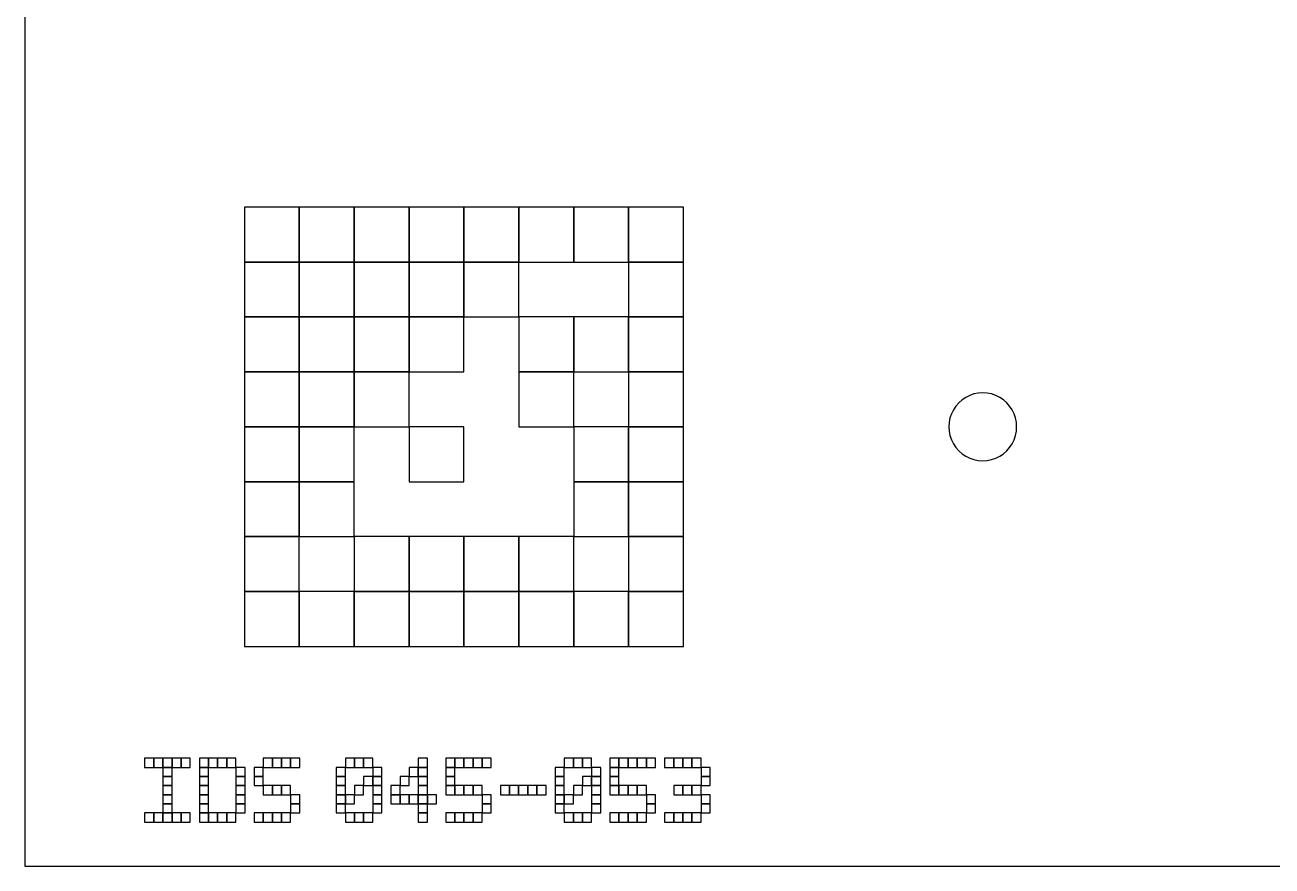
# Model space of a CAD drawing. Extents: x 0 to 490, y 0 to 320.
# Drawn here: x 340 to 402.5, y 0 to 42.1 of the extents above; entities that cross this region are included whole.
import ezdxf

# ---------------------------------------------------------------- set-up
doc = ezdxf.new("R2010")
doc.units = 0
for name, color, linetype in [('BLACK_POCKET', 7, 'CONTINUOUS'), ('BOARD_TEXT', 2, 'CONTINUOUS'), ('CUT', 1, 'CONTINUOUS'), ('MOUNT_HOLE', 5, 'CONTINUOUS')]:
    doc.layers.add(name, color=color, linetype=linetype)

msp = doc.modelspace()

# ---------------------------------------------------------------- linework, layer by layer
at = {"layer": 'BLACK_POCKET'}
for p, q in [((353.75, 33), (351, 33)), ((351, 33), (351, 30.25)), ((353.75, 30.25), (353.75, 33)), ((356.5, 33), (353.75, 33)), ((353.75, 33), (353.75, 30.25)), ((356.5, 30.25), (356.5, 33)), ((359.25, 33), (356.5, 33)), ((356.5, 33), (356.5, 30.25)), ((359.25, 30.25), (359.25, 33)), ((362, 33), (359.25, 33)), ((359.25, 33), (359.25, 30.25)), ((362, 30.25), (362, 33)), ((364.75, 33), (362, 33)), ((362, 33), (362, 30.25)), ((364.75, 30.25), (364.75, 33)), ((367.5, 33), (364.75, 33)), ((364.75, 33), (364.75, 30.25)), ((367.5, 30.25), (367.5, 33)), ((370.25, 33), (367.5, 33)), ((367.5, 33), (367.5, 30.25)), ((370.25, 30.25), (370.25, 33)), ((373, 33), (370.25, 33)), ((370.25, 33), (370.25, 30.25)), ((373, 30.25), (373, 33)), ((351, 30.25), (353.75, 30.25)), ((353.75, 30.25), (351, 30.25)), ((351, 30.25), (351, 27.5)), ((353.75, 30.25), (356.5, 30.25)), ((353.75, 27.5), (353.75, 30.25)), ((356.5, 30.25), (353.75, 30.25)), ((353.75, 30.25), (353.75, 27.5)), ((356.5, 30.25), (359.25, 30.25)), ((356.5, 27.5), (356.5, 30.25)), ((359.25, 30.25), (356.5, 30.25)), ((356.5, 30.25), (356.5, 27.5)), ((359.25, 30.25), (362, 30.25)), ((359.25, 27.5), (359.25, 30.25)), ((362, 30.25), (359.25, 30.25)), ((359.25, 30.25), (359.25, 27.5)), ((362, 30.25), (364.75, 30.25)), ((362, 27.5), (362, 30.25)), ((364.75, 30.25), (362, 30.25)), ((362, 30.25), (362, 27.5)), ((364.75, 30.25), (367.5, 30.25)), ((364.75, 27.5), (364.75, 30.25)), ((367.5, 30.25), (370.25, 30.25)), ((370.25, 30.25), (373, 30.25)), ((373, 30.25), (370.25, 30.25)), ((370.25, 30.25), (370.25, 27.5)), ((373, 27.5), (373, 30.25)), ((351, 27.5), (353.75, 27.5)), ((353.75, 27.5), (351, 27.5)), ((351, 27.5), (351, 24.75)), ((353.75, 27.5), (356.5, 27.5)), ((353.75, 24.75), (353.75, 27.5)), ((356.5, 27.5), (353.75, 27.5)), ((353.75, 27.5), (353.75, 24.75)), ((356.5, 27.5), (359.25, 27.5)), ((356.5, 24.75), (356.5, 27.5)), ((359.25, 27.5), (356.5, 27.5)), ((356.5, 27.5), (356.5, 24.75)), ((359.25, 27.5), (362, 27.5)), ((359.25, 24.75), (359.25, 27.5)), ((362, 27.5), (359.25, 27.5)), ((359.25, 27.5), (359.25, 24.75)), ((362, 27.5), (364.75, 27.5)), ((362, 24.75), (362, 27.5)), ((367.5, 27.5), (364.75, 27.5)), ((364.75, 27.5), (364.75, 24.75)), ((367.5, 24.75), (367.5, 27.5)), ((370.25, 27.5), (367.5, 27.5)), ((367.5, 27.5), (367.5, 24.75)), ((370.25, 27.5), (373, 27.5)), ((370.25, 24.75), (370.25, 27.5)), ((373, 27.5), (370.25, 27.5)), ((370.25, 27.5), (370.25, 24.75)), ((373, 24.75), (373, 27.5)), ((351, 24.75), (353.75, 24.75)), ((353.75, 24.75), (351, 24.75)), ((351, 24.75), (351, 22)), ((353.75, 24.75), (356.5, 24.75)), ((353.75, 22), (353.75, 24.75)), ((356.5, 24.75), (353.75, 24.75)), ((353.75, 24.75), (353.75, 22)), ((356.5, 24.75), (359.25, 24.75)), ((356.5, 22), (356.5, 24.75)), ((359.25, 24.75), (356.5, 24.75)), ((356.5, 24.75), (356.5, 22)), ((359.25, 24.75), (362, 24.75)), ((359.25, 22), (359.25, 24.75)), ((364.75, 24.75), (367.5, 24.75)), ((367.5, 24.75), (364.75, 24.75)), ((364.75, 24.75), (364.75, 22)), ((367.5, 24.75), (370.25, 24.75)), ((367.5, 22), (367.5, 24.75)), ((370.25, 24.75), (373, 24.75)), ((373, 24.75), (370.25, 24.75)), ((370.25, 24.75), (370.25, 22)), ((373, 22), (373, 24.75)), ((351, 22), (353.75, 22)), ((353.75, 22), (351, 22)), ((351, 22), (351, 19.25)), ((353.75, 22), (356.5, 22)), ((353.75, 19.25), (353.75, 22)), ((356.5, 22), (353.75, 22)), ((353.75, 22), (353.75, 19.25)), ((356.5, 22), (359.25, 22)), ((356.5, 19.25), (356.5, 22)), ((362, 22), (359.25, 22)), ((359.25, 22), (359.25, 19.25)), ((362, 19.25), (362, 22)), ((364.75, 22), (367.5, 22)), ((370.25, 22), (367.5, 22)), ((367.5, 22), (367.5, 19.25)), ((370.25, 22), (373, 22)), ((370.25, 19.25), (370.25, 22)), ((373, 22), (370.25, 22)), ((370.25, 22), (370.25, 19.25)), ((373, 19.25), (373, 22)), ((351, 19.25), (353.75, 19.25)), ((353.75, 19.25), (351, 19.25)), ((351, 19.25), (351, 16.5)), ((353.75, 19.25), (356.5, 19.25)), ((353.75, 16.5), (353.75, 19.25)), ((356.5, 19.25), (353.75, 19.25)), ((353.75, 19.25), (353.75, 16.5)), ((356.5, 16.5), (356.5, 19.25)), ((359.25, 19.25), (362, 19.25)), ((367.5, 19.25), (370.25, 19.25)), ((370.25, 19.25), (367.5, 19.25)), ((367.5, 19.25), (367.5, 16.5)), ((370.25, 19.25), (373, 19.25)), ((370.25, 16.5), (370.25, 19.25)), ((373, 19.25), (370.25, 19.25)), ((370.25, 19.25), (370.25, 16.5)), ((373, 16.5), (373, 19.25)), ((351, 16.5), (353.75, 16.5)), ((353.75, 16.5), (351, 16.5)), ((351, 16.5), (351, 13.75)), ((353.75, 16.5), (356.5, 16.5)), ((353.75, 13.75), (353.75, 16.5)), ((359.25, 16.5), (356.5, 16.5)), ((356.5, 16.5), (356.5, 13.75)), ((359.25, 13.75), (359.25, 16.5)), ((362, 16.5), (359.25, 16.5)), ((359.25, 16.5), (359.25, 13.75)), ((362, 13.75), (362, 16.5)), ((364.75, 16.5), (362, 16.5)), ((362, 16.5), (362, 13.75)), ((364.75, 13.75), (364.75, 16.5)), ((367.5, 16.5), (364.75, 16.5)), ((364.75, 16.5), (364.75, 13.75)), ((367.5, 16.5), (370.25, 16.5)), ((367.5, 13.75), (367.5, 16.5)), ((370.25, 16.5), (373, 16.5)), ((373, 16.5), (370.25, 16.5)), ((370.25, 16.5), (370.25, 13.75)), ((373, 13.75), (373, 16.5)), ((351, 13.75), (353.75, 13.75)), ((353.75, 13.75), (351, 13.75)), ((351, 13.75), (351, 11)), ((353.75, 11), (353.75, 13.75)), ((356.5, 13.75), (353.75, 13.75)), ((353.75, 13.75), (353.75, 11)), ((356.5, 13.75), (359.25, 13.75)), ((356.5, 11), (356.5, 13.75)), ((359.25, 13.75), (356.5, 13.75)), ((356.5, 13.75), (356.5, 11)), ((359.25, 13.75), (362, 13.75)), ((359.25, 11), (359.25, 13.75)), ((362, 13.75), (359.25, 13.75)), ((359.25, 13.75), (359.25, 11)), ((362, 13.75), (364.75, 13.75)), ((362, 11), (362, 13.75)), ((364.75, 13.75), (362, 13.75)), ((362, 13.75), (362, 11)), ((364.75, 13.75), (367.5, 13.75)), ((364.75, 11), (364.75, 13.75)), ((367.5, 13.75), (364.75, 13.75)), ((364.75, 13.75), (364.75, 11)), ((367.5, 11), (367.5, 13.75)), ((370.25, 13.75), (367.5, 13.75)), ((367.5, 13.75), (367.5, 11)), ((370.25, 13.75), (373, 13.75)), ((370.25, 11), (370.25, 13.75)), ((373, 13.75), (370.25, 13.75)), ((370.25, 13.75), (370.25, 11)), ((373, 11), (373, 13.75)), ((351, 11), (353.75, 11)), ((353.75, 11), (356.5, 11)), ((356.5, 11), (359.25, 11)), ((359.25, 11), (362, 11)), ((362, 11), (364.75, 11)), ((364.75, 11), (367.5, 11)), ((367.5, 11), (370.25, 11)), ((370.25, 11), (373, 11))]:
    msp.add_line(p, q, dxfattribs=at)
at = {"layer": 'BOARD_TEXT'}
for p, q in [((346.457143, 5.4), (346, 5.4)), ((346, 5.4), (346, 4.942857)), ((346.457143, 4.942857), (346.457143, 5.4)), ((346.914286, 5.4), (346.457143, 5.4)), ((346.457143, 5.4), (346.457143, 4.942857)), ((346.914286, 4.942857), (346.914286, 5.4)), ((347.371429, 5.4), (346.914286, 5.4)), ((346.914286, 5.4), (346.914286, 4.942857)), ((347.371429, 4.942857), (347.371429, 5.4)), ((347.828571, 5.4), (347.371429, 5.4)), ((347.371429, 5.4), (347.371429, 4.942857)), ((347.828571, 4.942857), (347.828571, 5.4)), ((348.285714, 5.4), (347.828571, 5.4)), ((347.828571, 5.4), (347.828571, 4.942857)), ((348.285714, 4.942857), (348.285714, 5.4)), ((349.2, 5.4), (348.742857, 5.4)), ((348.742857, 5.4), (348.742857, 4.942857)), ((349.2, 4.942857), (349.2, 5.4)), ((349.657143, 5.4), (349.2, 5.4)), ((349.2, 5.4), (349.2, 4.942857)), ((349.657143, 4.942857), (349.657143, 5.4)), ((350.114286, 5.4), (349.657143, 5.4)), ((349.657143, 5.4), (349.657143, 4.942857)), ((350.114286, 4.942857), (350.114286, 5.4)), ((350.571429, 5.4), (350.114286, 5.4)), ((350.114286, 5.4), (350.114286, 4.942857)), ((350.571429, 4.942857), (350.571429, 5.4)), ((352.4, 5.4), (351.942857, 5.4)), ((351.942857, 5.4), (351.942857, 4.942857)), ((352.4, 4.942857), (352.4, 5.4)), ((352.857143, 5.4), (352.4, 5.4)), ((352.4, 5.4), (352.4, 4.942857)), ((352.857143, 4.942857), (352.857143, 5.4)), ((353.314286, 5.4), (352.857143, 5.4)), ((352.857143, 5.4), (352.857143, 4.942857)), ((353.314286, 4.942857), (353.314286, 5.4)), ((353.771429, 5.4), (353.314286, 5.4)), ((353.314286, 5.4), (353.314286, 4.942857)), ((353.771429, 4.942857), (353.771429, 5.4)), ((356.514286, 5.4), (356.057143, 5.4)), ((356.057143, 5.4), (356.057143, 4.942857)), ((356.514286, 4.942857), (356.514286, 5.4)), ((356.971429, 5.4), (356.514286, 5.4)), ((356.514286, 5.4), (356.514286, 4.942857)), ((356.971429, 4.942857), (356.971429, 5.4)), ((357.428571, 5.4), (356.971429, 5.4)), ((356.971429, 5.4), (356.971429, 4.942857)), ((357.428571, 4.942857), (357.428571, 5.4)), ((360.171429, 5.4), (359.714286, 5.4)), ((359.714286, 5.4), (359.714286, 4.942857)), ((360.171429, 4.942857), (360.171429, 5.4)), ((361.542857, 5.4), (361.085714, 5.4)), ((361.085714, 5.4), (361.085714, 4.942857)), ((361.542857, 4.942857), (361.542857, 5.4)), ((362, 5.4), (361.542857, 5.4)), ((361.542857, 5.4), (361.542857, 4.942857)), ((362, 4.942857), (362, 5.4)), ((362.457143, 5.4), (362, 5.4)), ((362, 5.4), (362, 4.942857)), ((362.457143, 4.942857), (362.457143, 5.4)), ((362.914286, 5.4), (362.457143, 5.4)), ((362.457143, 5.4), (362.457143, 4.942857)), ((362.914286, 4.942857), (362.914286, 5.4)), ((363.371429, 5.4), (362.914286, 5.4)), ((362.914286, 5.4), (362.914286, 4.942857)), ((363.371429, 4.942857), (363.371429, 5.4)), ((367.485714, 5.4), (367.028571, 5.4)), ((367.028571, 5.4), (367.028571, 4.942857)), ((367.485714, 4.942857), (367.485714, 5.4)), ((367.942857, 5.4), (367.485714, 5.4)), ((367.485714, 5.4), (367.485714, 4.942857)), ((367.942857, 4.942857), (367.942857, 5.4)), ((368.4, 5.4), (367.942857, 5.4)), ((367.942857, 5.4), (367.942857, 4.942857)), ((368.4, 4.942857), (368.4, 5.4)), ((369.771429, 5.4), (369.314286, 5.4)), ((369.314286, 5.4), (369.314286, 4.942857)), ((369.771429, 4.942857), (369.771429, 5.4)), ((370.228571, 5.4), (369.771429, 5.4)), ((369.771429, 5.4), (369.771429, 4.942857)), ((370.228571, 4.942857), (370.228571, 5.4)), ((370.685714, 5.4), (370.228571, 5.4)), ((370.228571, 5.4), (370.228571, 4.942857)), ((370.685714, 4.942857), (370.685714, 5.4)), ((371.142857, 5.4), (370.685714, 5.4)), ((370.685714, 5.4), (370.685714, 4.942857)), ((371.142857, 4.942857), (371.142857, 5.4)), ((371.6, 5.4), (371.142857, 5.4)), ((371.142857, 5.4), (371.142857, 4.942857)), ((371.6, 4.942857), (371.6, 5.4)), ((372.514286, 5.4), (372.057143, 5.4)), ((372.057143, 5.4), (372.057143, 4.942857)), ((372.514286, 4.942857), (372.514286, 5.4)), ((372.971429, 5.4), (372.514286, 5.4)), ((372.514286, 5.4), (372.514286, 4.942857)), ((372.971429, 4.942857), (372.971429, 5.4)), ((373.428571, 5.4), (372.971429, 5.4)), ((372.971429, 5.4), (372.971429, 4.942857)), ((373.428571, 4.942857), (373.428571, 5.4)), ((373.885714, 5.4), (373.428571, 5.4)), ((373.428571, 5.4), (373.428571, 4.942857)), ((373.885714, 4.942857), (373.885714, 5.4)), ((346, 4.942857), (346.457143, 4.942857)), ((346.457143, 4.942857), (346.914286, 4.942857)), ((346.914286, 4.942857), (347.371429, 4.942857)), ((347.371429, 4.942857), (346.914286, 4.942857)), ((346.914286, 4.942857), (346.914286, 4.485714)), ((346.914286, 4.485714), (347.371429, 4.485714)), ((347.371429, 4.485714), (346.914286, 4.485714)), ((346.914286, 4.485714), (346.914286, 4.028571)), ((347.371429, 4.942857), (347.828571, 4.942857)), ((347.371429, 4.485714), (347.371429, 4.942857)), ((347.371429, 4.028571), (347.371429, 4.485714)), ((347.828571, 4.942857), (348.285714, 4.942857)), ((348.742857, 4.942857), (349.2, 4.942857)), ((349.2, 4.942857), (348.742857, 4.942857)), ((348.742857, 4.942857), (348.742857, 4.485714)), ((348.742857, 4.485714), (349.2, 4.485714)), ((349.2, 4.485714), (348.742857, 4.485714)), ((348.742857, 4.485714), (348.742857, 4.028571)), ((349.2, 4.942857), (349.657143, 4.942857)), ((349.2, 4.485714), (349.2, 4.942857)), ((349.2, 4.028571), (349.2, 4.485714)), ((349.657143, 4.942857), (350.114286, 4.942857)), ((350.114286, 4.942857), (350.571429, 4.942857)), ((351.028571, 4.942857), (350.571429, 4.942857)), ((350.571429, 4.942857), (350.571429, 4.485714)), ((350.571429, 4.485714), (351.028571, 4.485714)), ((351.028571, 4.485714), (350.571429, 4.485714)), ((350.571429, 4.485714), (350.571429, 4.028571)), ((351.028571, 4.485714), (351.028571, 4.942857)), ((351.028571, 4.028571), (351.028571, 4.485714)), ((351.942857, 4.942857), (351.485714, 4.942857)), ((351.485714, 4.942857), (351.485714, 4.485714)), ((351.485714, 4.485714), (351.942857, 4.485714)), ((351.942857, 4.485714), (351.485714, 4.485714)), ((351.485714, 4.485714), (351.485714, 4.028571)), ((351.942857, 4.942857), (352.4, 4.942857)), ((351.942857, 4.485714), (351.942857, 4.942857)), ((351.942857, 4.028571), (351.942857, 4.485714)), ((352.4, 4.942857), (352.857143, 4.942857)), ((352.857143, 4.942857), (353.314286, 4.942857)), ((353.314286, 4.942857), (353.771429, 4.942857)), ((356.057143, 4.942857), (355.6, 4.942857)), ((355.6, 4.942857), (355.6, 4.485714)), ((355.6, 4.485714), (356.057143, 4.485714)), ((356.057143, 4.485714), (355.6, 4.485714)), ((355.6, 4.485714), (355.6, 4.028571)), ((356.057143, 4.942857), (356.514286, 4.942857)), ((356.057143, 4.485714), (356.057143, 4.942857)), ((356.057143, 4.028571), (356.057143, 4.485714)), ((356.514286, 4.942857), (356.971429, 4.942857)), ((356.971429, 4.942857), (357.428571, 4.942857)), ((357.428571, 4.485714), (356.971429, 4.485714)), ((356.971429, 4.485714), (356.971429, 4.028571)), ((357.885714, 4.942857), (357.428571, 4.942857)), ((357.428571, 4.942857), (357.428571, 4.485714)), ((357.428571, 4.485714), (357.885714, 4.485714)), ((357.428571, 4.028571), (357.428571, 4.485714)), ((357.885714, 4.485714), (357.428571, 4.485714)), ((357.428571, 4.485714), (357.428571, 4.028571)), ((357.885714, 4.485714), (357.885714, 4.942857)), ((357.885714, 4.028571), (357.885714, 4.485714)), ((359.257143, 4.485714), (358.8, 4.485714)), ((358.8, 4.485714), (358.8, 4.028571)), ((359.714286, 4.942857), (359.257143, 4.942857)), ((359.257143, 4.942857), (359.257143, 4.485714)), ((359.257143, 4.485714), (359.714286, 4.485714)), ((359.257143, 4.028571), (359.257143, 4.485714)), ((359.714286, 4.942857), (360.171429, 4.942857)), ((359.714286, 4.485714), (359.714286, 4.942857)), ((360.171429, 4.942857), (359.714286, 4.942857)), ((359.714286, 4.942857), (359.714286, 4.485714)), ((359.714286, 4.485714), (360.171429, 4.485714)), ((360.171429, 4.485714), (359.714286, 4.485714)), ((359.714286, 4.485714), (359.714286, 4.028571)), ((360.171429, 4.485714), (360.171429, 4.942857)), ((360.171429, 4.028571), (360.171429, 4.485714)), ((361.085714, 4.942857), (361.542857, 4.942857)), ((361.542857, 4.942857), (361.085714, 4.942857)), ((361.085714, 4.942857), (361.085714, 4.485714)), ((361.085714, 4.485714), (361.542857, 4.485714)), ((361.542857, 4.485714), (361.085714, 4.485714)), ((361.085714, 4.485714), (361.085714, 4.028571)), ((361.542857, 4.942857), (362, 4.942857)), ((361.542857, 4.485714), (361.542857, 4.942857)), ((361.542857, 4.028571), (361.542857, 4.485714)), ((362, 4.942857), (362.457143, 4.942857)), ((362.457143, 4.942857), (362.914286, 4.942857)), ((362.914286, 4.942857), (363.371429, 4.942857)), ((367.028571, 4.942857), (366.571429, 4.942857)), ((366.571429, 4.942857), (366.571429, 4.485714)), ((366.571429, 4.485714), (367.028571, 4.485714)), ((367.028571, 4.485714), (366.571429, 4.485714)), ((366.571429, 4.485714), (366.571429, 4.028571)), ((367.028571, 4.942857), (367.485714, 4.942857)), ((367.028571, 4.485714), (367.028571, 4.942857)), ((367.028571, 4.028571), (367.028571, 4.485714)), ((367.485714, 4.942857), (367.942857, 4.942857)), ((367.942857, 4.942857), (368.4, 4.942857)), ((368.4, 4.485714), (367.942857, 4.485714)), ((367.942857, 4.485714), (367.942857, 4.028571)), ((368.857143, 4.942857), (368.4, 4.942857)), ((368.4, 4.942857), (368.4, 4.485714)), ((368.4, 4.485714), (368.857143, 4.485714)), ((368.4, 4.028571), (368.4, 4.485714)), ((368.857143, 4.485714), (368.4, 4.485714)), ((368.4, 4.485714), (368.4, 4.028571)), ((368.857143, 4.485714), (368.857143, 4.942857)), ((368.857143, 4.028571), (368.857143, 4.485714)), ((369.314286, 4.942857), (369.771429, 4.942857)), ((369.771429, 4.942857), (369.314286, 4.942857)), ((369.314286, 4.942857), (369.314286, 4.485714)), ((369.314286, 4.485714), (369.771429, 4.485714)), ((369.771429, 4.485714), (369.314286, 4.485714)), ((369.314286, 4.485714), (369.314286, 4.028571)), ((369.771429, 4.942857), (370.228571, 4.942857)), ((369.771429, 4.485714), (369.771429, 4.942857)), ((369.771429, 4.028571), (369.771429, 4.485714)), ((370.228571, 4.942857), (370.685714, 4.942857)), ((370.685714, 4.942857), (371.142857, 4.942857)), ((371.142857, 4.942857), (371.6, 4.942857)), ((372.057143, 4.942857), (372.514286, 4.942857)), ((372.514286, 4.942857), (372.971429, 4.942857)), ((372.971429, 4.942857), (373.428571, 4.942857)), ((373.428571, 4.942857), (373.885714, 4.942857)), ((374.342857, 4.942857), (373.885714, 4.942857)), ((373.885714, 4.942857), (373.885714, 4.485714)), ((373.885714, 4.485714), (374.342857, 4.485714)), ((374.342857, 4.485714), (373.885714, 4.485714)), ((373.885714, 4.485714), (373.885714, 4.028571)), ((374.342857, 4.485714), (374.342857, 4.942857)), ((374.342857, 4.028571), (374.342857, 4.485714)), ((346.914286, 4.028571), (347.371429, 4.028571)), ((347.371429, 4.028571), (346.914286, 4.028571)), ((346.914286, 4.028571), (346.914286, 3.571429)), ((347.371429, 3.571429), (347.371429, 4.028571)), ((348.742857, 4.028571), (349.2, 4.028571)), ((349.2, 4.028571), (348.742857, 4.028571)), ((348.742857, 4.028571), (348.742857, 3.571429)), ((349.2, 3.571429), (349.2, 4.028571)), ((350.571429, 4.028571), (351.028571, 4.028571)), ((351.028571, 4.028571), (350.571429, 4.028571)), ((350.571429, 4.028571), (350.571429, 3.571429)), ((351.028571, 3.571429), (351.028571, 4.028571)), ((351.485714, 4.028571), (351.942857, 4.028571)), ((352.4, 4.028571), (351.942857, 4.028571)), ((351.942857, 4.028571), (351.942857, 3.571429)), ((352.4, 3.571429), (352.4, 4.028571)), ((352.857143, 4.028571), (352.4, 4.028571)), ((352.4, 4.028571), (352.4, 3.571429)), ((352.857143, 3.571429), (352.857143, 4.028571)), ((353.314286, 4.028571), (352.857143, 4.028571)), ((352.857143, 4.028571), (352.857143, 3.571429)), ((353.314286, 3.571429), (353.314286, 4.028571)), ((355.6, 4.028571), (356.057143, 4.028571)), ((356.057143, 4.028571), (355.6, 4.028571)), ((355.6, 4.028571), (355.6, 3.571429)), ((356.057143, 3.571429), (356.057143, 4.028571)), ((356.971429, 4.028571), (356.514286, 4.028571)), ((356.514286, 4.028571), (356.514286, 3.571429)), ((356.971429, 4.028571), (357.428571, 4.028571)), ((356.971429, 3.571429), (356.971429, 4.028571)), ((357.428571, 4.028571), (357.885714, 4.028571)), ((357.885714, 4.028571), (357.428571, 4.028571)), ((357.428571, 4.028571), (357.428571, 3.571429)), ((357.885714, 3.571429), (357.885714, 4.028571)), ((358.8, 4.028571), (358.342857, 4.028571)), ((358.342857, 4.028571), (358.342857, 3.571429)), ((358.8, 4.028571), (359.257143, 4.028571)), ((358.8, 3.571429), (358.8, 4.028571)), ((359.714286, 4.028571), (360.171429, 4.028571)), ((360.171429, 4.028571), (359.714286, 4.028571)), ((359.714286, 4.028571), (359.714286, 3.571429)), ((360.171429, 3.571429), (360.171429, 4.028571)), ((361.085714, 4.028571), (361.542857, 4.028571)), ((361.542857, 4.028571), (361.085714, 4.028571)), ((361.085714, 4.028571), (361.085714, 3.571429)), ((361.542857, 3.571429), (361.542857, 4.028571)), ((362, 4.028571), (361.542857, 4.028571)), ((361.542857, 4.028571), (361.542857, 3.571429)), ((362, 3.571429), (362, 4.028571)), ((362.457143, 4.028571), (362, 4.028571)), ((362, 4.028571), (362, 3.571429)), ((362.457143, 3.571429), (362.457143, 4.028571)), ((362.914286, 4.028571), (362.457143, 4.028571)), ((362.457143, 4.028571), (362.457143, 3.571429)), ((362.914286, 3.571429), (362.914286, 4.028571)), ((364.285714, 4.028571), (363.828571, 4.028571)), ((363.828571, 4.028571), (363.828571, 3.571429)), ((364.285714, 3.571429), (364.285714, 4.028571)), ((364.742857, 4.028571), (364.285714, 4.028571)), ((364.285714, 4.028571), (364.285714, 3.571429)), ((364.742857, 3.571429), (364.742857, 4.028571)), ((365.2, 4.028571), (364.742857, 4.028571)), ((364.742857, 4.028571), (364.742857, 3.571429)), ((365.2, 3.571429), (365.2, 4.028571)), ((365.657143, 4.028571), (365.2, 4.028571)), ((365.2, 4.028571), (365.2, 3.571429)), ((365.657143, 3.571429), (365.657143, 4.028571)), ((366.114286, 4.028571), (365.657143, 4.028571)), ((365.657143, 4.028571), (365.657143, 3.571429)), ((366.114286, 3.571429), (366.114286, 4.028571)), ((366.571429, 4.028571), (367.028571, 4.028571)), ((367.028571, 4.028571), (366.571429, 4.028571)), ((366.571429, 4.028571), (366.571429, 3.571429)), ((367.028571, 3.571429), (367.028571, 4.028571)), ((367.942857, 4.028571), (367.485714, 4.028571)), ((367.485714, 4.028571), (367.485714, 3.571429)), ((367.942857, 4.028571), (368.4, 4.028571)), ((367.942857, 3.571429), (367.942857, 4.028571)), ((368.4, 4.028571), (368.857143, 4.028571)), ((368.857143, 4.028571), (368.4, 4.028571)), ((368.4, 4.028571), (368.4, 3.571429)), ((368.857143, 3.571429), (368.857143, 4.028571)), ((369.314286, 4.028571), (369.771429, 4.028571)), ((369.771429, 4.028571), (369.314286, 4.028571)), ((369.314286, 4.028571), (369.314286, 3.571429)), ((369.771429, 3.571429), (369.771429, 4.028571)), ((370.228571, 4.028571), (369.771429, 4.028571)), ((369.771429, 4.028571), (369.771429, 3.571429)), ((370.228571, 3.571429), (370.228571, 4.028571)), ((370.685714, 4.028571), (370.228571, 4.028571)), ((370.228571, 4.028571), (370.228571, 3.571429)), ((370.685714, 3.571429), (370.685714, 4.028571)), ((371.142857, 4.028571), (370.685714, 4.028571)), ((370.685714, 4.028571), (370.685714, 3.571429)), ((371.142857, 3.571429), (371.142857, 4.028571)), ((372.971429, 4.028571), (372.514286, 4.028571)), ((372.514286, 4.028571), (372.514286, 3.571429)), ((372.971429, 3.571429), (372.971429, 4.028571)), ((373.428571, 4.028571), (372.971429, 4.028571)), ((372.971429, 4.028571), (372.971429, 3.571429)), ((373.428571, 3.571429), (373.428571, 4.028571)), ((373.885714, 4.028571), (373.428571, 4.028571)), ((373.428571, 4.028571), (373.428571, 3.571429)), ((373.885714, 4.028571), (374.342857, 4.028571)), ((373.885714, 3.571429), (373.885714, 4.028571)), ((346.914286, 3.571429), (347.371429, 3.571429)), ((347.371429, 3.571429), (346.914286, 3.571429)), ((346.914286, 3.571429), (346.914286, 3.114286)), ((347.371429, 3.114286), (347.371429, 3.571429)), ((348.742857, 3.571429), (349.2, 3.571429)), ((349.2, 3.571429), (348.742857, 3.571429)), ((348.742857, 3.571429), (348.742857, 3.114286)), ((349.2, 3.114286), (349.2, 3.571429)), ((350.571429, 3.571429), (351.028571, 3.571429)), ((351.028571, 3.571429), (350.571429, 3.571429)), ((350.571429, 3.571429), (350.571429, 3.114286)), ((351.028571, 3.114286), (351.028571, 3.571429)), ((351.942857, 3.571429), (352.4, 3.571429)), ((352.4, 3.571429), (352.857143, 3.571429)), ((352.857143, 3.571429), (353.314286, 3.571429)), ((353.771429, 3.571429), (353.314286, 3.571429)), ((353.314286, 3.571429), (353.314286, 3.114286)), ((353.771429, 3.114286), (353.771429, 3.571429)), ((355.6, 3.571429), (356.057143, 3.571429)), ((356.057143, 3.571429), (355.6, 3.571429)), ((355.6, 3.571429), (355.6, 3.114286)), ((356.057143, 3.114286), (356.057143, 3.571429)), ((356.514286, 3.571429), (356.057143, 3.571429)), ((356.057143, 3.571429), (356.057143, 3.114286)), ((356.514286, 3.571429), (356.971429, 3.571429)), ((356.514286, 3.114286), (356.514286, 3.571429)), ((357.428571, 3.571429), (357.885714, 3.571429)), ((357.885714, 3.571429), (357.428571, 3.571429)), ((357.428571, 3.571429), (357.428571, 3.114286)), ((357.885714, 3.114286), (357.885714, 3.571429)), ((358.342857, 3.571429), (358.8, 3.571429)), ((358.8, 3.571429), (358.342857, 3.571429)), ((358.342857, 3.571429), (358.342857, 3.114286)), ((358.8, 3.114286), (358.8, 3.571429)), ((359.257143, 3.571429), (358.8, 3.571429)), ((358.8, 3.571429), (358.8, 3.114286)), ((359.257143, 3.114286), (359.257143, 3.571429)), ((359.714286, 3.571429), (359.257143, 3.571429)), ((359.257143, 3.571429), (359.257143, 3.114286)), ((359.714286, 3.571429), (360.171429, 3.571429)), ((359.714286, 3.114286), (359.714286, 3.571429)), ((360.171429, 3.571429), (359.714286, 3.571429)), ((359.714286, 3.571429), (359.714286, 3.114286)), ((360.171429, 3.114286), (360.171429, 3.571429)), ((360.628571, 3.571429), (360.171429, 3.571429)), ((360.171429, 3.571429), (360.171429, 3.114286)), ((360.628571, 3.114286), (360.628571, 3.571429)), ((361.085714, 3.571429), (361.542857, 3.571429)), ((361.542857, 3.571429), (362, 3.571429)), ((362, 3.571429), (362.457143, 3.571429)), ((362.457143, 3.571429), (362.914286, 3.571429)), ((363.371429, 3.571429), (362.914286, 3.571429)), ((362.914286, 3.571429), (362.914286, 3.114286)), ((363.371429, 3.114286), (363.371429, 3.571429)), ((363.828571, 3.571429), (364.285714, 3.571429)), ((364.285714, 3.571429), (364.742857, 3.571429)), ((364.742857, 3.571429), (365.2, 3.571429)), ((365.2, 3.571429), (365.657143, 3.571429)), ((365.657143, 3.571429), (366.114286, 3.571429)), ((366.571429, 3.571429), (367.028571, 3.571429)), ((367.028571, 3.571429), (366.571429, 3.571429)), ((366.571429, 3.571429), (366.571429, 3.114286)), ((367.028571, 3.114286), (367.028571, 3.571429)), ((367.485714, 3.571429), (367.028571, 3.571429)), ((367.028571, 3.571429), (367.028571, 3.114286)), ((367.485714, 3.571429), (367.942857, 3.571429)), ((367.485714, 3.114286), (367.485714, 3.571429)), ((368.4, 3.571429), (368.857143, 3.571429)), ((368.857143, 3.571429), (368.4, 3.571429)), ((368.4, 3.571429), (368.4, 3.114286)), ((368.857143, 3.114286), (368.857143, 3.571429)), ((369.314286, 3.571429), (369.771429, 3.571429)), ((369.771429, 3.571429), (370.228571, 3.571429)), ((370.228571, 3.571429), (370.685714, 3.571429)), ((370.685714, 3.571429), (371.142857, 3.571429)), ((371.6, 3.571429), (371.142857, 3.571429)), ((371.142857, 3.571429), (371.142857, 3.114286)), ((371.6, 3.114286), (371.6, 3.571429)), ((372.514286, 3.571429), (372.971429, 3.571429)), ((372.971429, 3.571429), (373.428571, 3.571429)), ((373.428571, 3.571429), (373.885714, 3.571429)), ((374.342857, 3.571429), (373.885714, 3.571429)), ((373.885714, 3.571429), (373.885714, 3.114286)), ((374.342857, 3.114286), (374.342857, 3.571429)), ((346.457143, 2.657143), (346, 2.657143)), ((346, 2.657143), (346, 2.2)), ((346.457143, 2.2), (346.457143, 2.657143)), ((346.914286, 2.657143), (346.457143, 2.657143)), ((346.457143, 2.657143), (346.457143, 2.2)), ((346.914286, 3.114286), (347.371429, 3.114286)), ((347.371429, 3.114286), (346.914286, 3.114286)), ((346.914286, 3.114286), (346.914286, 2.657143)), ((346.914286, 2.657143), (347.371429, 2.657143)), ((346.914286, 2.2), (346.914286, 2.657143)), ((347.371429, 2.657143), (346.914286, 2.657143)), ((346.914286, 2.657143), (346.914286, 2.2)), ((347.371429, 2.657143), (347.371429, 3.114286)), ((347.371429, 2.2), (347.371429, 2.657143)), ((347.828571, 2.657143), (347.371429, 2.657143)), ((347.371429, 2.657143), (347.371429, 2.2)), ((347.828571, 2.2), (347.828571, 2.657143)), ((348.285714, 2.657143), (347.828571, 2.657143)), ((347.828571, 2.657143), (347.828571, 2.2)), ((348.285714, 2.2), (348.285714, 2.657143)), ((348.742857, 3.114286), (349.2, 3.114286)), ((349.2, 3.114286), (348.742857, 3.114286)), ((348.742857, 3.114286), (348.742857, 2.657143)), ((348.742857, 2.657143), (349.2, 2.657143)), ((349.2, 2.657143), (348.742857, 2.657143)), ((348.742857, 2.657143), (348.742857, 2.2)), ((349.2, 2.657143), (349.2, 3.114286)), ((349.2, 2.2), (349.2, 2.657143)), ((349.657143, 2.657143), (349.2, 2.657143)), ((349.2, 2.657143), (349.2, 2.2)), ((349.657143, 2.2), (349.657143, 2.657143)), ((350.114286, 2.657143), (349.657143, 2.657143)), ((349.657143, 2.657143), (349.657143, 2.2)), ((350.114286, 2.2), (350.114286, 2.657143)), ((350.571429, 2.657143), (350.114286, 2.657143)), ((350.114286, 2.657143), (350.114286, 2.2)), ((350.571429, 3.114286), (351.028571, 3.114286)), ((351.028571, 3.114286), (350.571429, 3.114286)), ((350.571429, 3.114286), (350.571429, 2.657143)), ((350.571429, 2.657143), (351.028571, 2.657143)), ((350.571429, 2.2), (350.571429, 2.657143)), ((351.028571, 2.657143), (351.028571, 3.114286)), ((351.942857, 2.657143), (351.485714, 2.657143)), ((351.485714, 2.657143), (351.485714, 2.2)), ((351.942857, 2.2), (351.942857, 2.657143)), ((352.4, 2.657143), (351.942857, 2.657143)), ((351.942857, 2.657143), (351.942857, 2.2)), ((352.4, 2.2), (352.4, 2.657143)), ((352.857143, 2.657143), (352.4, 2.657143)), ((352.4, 2.657143), (352.4, 2.2)), ((352.857143, 2.2), (352.857143, 2.657143)), ((353.314286, 2.657143), (352.857143, 2.657143)), ((352.857143, 2.657143), (352.857143, 2.2)), ((353.314286, 3.114286), (353.771429, 3.114286)), ((353.771429, 3.114286), (353.314286, 3.114286)), ((353.314286, 3.114286), (353.314286, 2.657143)), ((353.314286, 2.657143), (353.771429, 2.657143)), ((353.314286, 2.2), (353.314286, 2.657143)), ((353.771429, 2.657143), (353.771429, 3.114286)), ((355.6, 3.114286), (356.057143, 3.114286)), ((356.057143, 3.114286), (355.6, 3.114286)), ((355.6, 3.114286), (355.6, 2.657143)), ((355.6, 2.657143), (356.057143, 2.657143)), ((356.057143, 3.114286), (356.514286, 3.114286)), ((356.057143, 2.657143), (356.057143, 3.114286)), ((356.514286, 2.657143), (356.057143, 2.657143)), ((356.057143, 2.657143), (356.057143, 2.2)), ((356.514286, 2.2), (356.514286, 2.657143)), ((356.971429, 2.657143), (356.514286, 2.657143)), ((356.514286, 2.657143), (356.514286, 2.2)), ((356.971429, 2.2), (356.971429, 2.657143)), ((357.428571, 2.657143), (356.971429, 2.657143)), ((356.971429, 2.657143), (356.971429, 2.2)), ((357.428571, 3.114286), (357.885714, 3.114286)), ((357.885714, 3.114286), (357.428571, 3.114286)), ((357.428571, 3.114286), (357.428571, 2.657143)), ((357.428571, 2.657143), (357.885714, 2.657143)), ((357.428571, 2.2), (357.428571, 2.657143)), ((357.885714, 2.657143), (357.885714, 3.114286)), ((358.342857, 3.114286), (358.8, 3.114286)), ((358.8, 3.114286), (359.257143, 3.114286)), ((359.257143, 3.114286), (359.714286, 3.114286)), ((359.714286, 3.114286), (360.171429, 3.114286)), ((360.171429, 3.114286), (359.714286, 3.114286)), ((359.714286, 3.114286), (359.714286, 2.657143)), ((359.714286, 2.657143), (360.171429, 2.657143)), ((360.171429, 2.657143), (359.714286, 2.657143)), ((359.714286, 2.657143), (359.714286, 2.2)), ((360.171429, 3.114286), (360.628571, 3.114286)), ((360.171429, 2.657143), (360.171429, 3.114286)), ((360.171429, 2.2), (360.171429, 2.657143)), ((361.542857, 2.657143), (361.085714, 2.657143)), ((361.085714, 2.657143), (361.085714, 2.2)), ((361.542857, 2.2), (361.542857, 2.657143)), ((362, 2.657143), (361.542857, 2.657143)), ((361.542857, 2.657143), (361.542857, 2.2)), ((362, 2.2), (362, 2.657143)), ((362.457143, 2.657143), (362, 2.657143)), ((362, 2.657143), (362, 2.2)), ((362.457143, 2.2), (362.457143, 2.657143)), ((362.914286, 2.657143), (362.457143, 2.657143)), ((362.457143, 2.657143), (362.457143, 2.2)), ((362.914286, 3.114286), (363.371429, 3.114286)), ((363.371429, 3.114286), (362.914286, 3.114286)), ((362.914286, 3.114286), (362.914286, 2.657143)), ((362.914286, 2.657143), (363.371429, 2.657143)), ((362.914286, 2.2), (362.914286, 2.657143)), ((363.371429, 2.657143), (363.371429, 3.114286)), ((366.571429, 3.114286), (367.028571, 3.114286)), ((367.028571, 3.114286), (366.571429, 3.114286)), ((366.571429, 3.114286), (366.571429, 2.657143)), ((366.571429, 2.657143), (367.028571, 2.657143)), ((367.028571, 3.114286), (367.485714, 3.114286)), ((367.028571, 2.657143), (367.028571, 3.114286)), ((367.485714, 2.657143), (367.028571, 2.657143)), ((367.028571, 2.657143), (367.028571, 2.2)), ((367.485714, 2.2), (367.485714, 2.657143)), ((367.942857, 2.657143), (367.485714, 2.657143)), ((367.485714, 2.657143), (367.485714, 2.2)), ((367.942857, 2.2), (367.942857, 2.657143)), ((368.4, 2.657143), (367.942857, 2.657143)), ((367.942857, 2.657143), (367.942857, 2.2)), ((368.4, 3.114286), (368.857143, 3.114286)), ((368.857143, 3.114286), (368.4, 3.114286)), ((368.4, 3.114286), (368.4, 2.657143)), ((368.4, 2.657143), (368.857143, 2.657143)), ((368.4, 2.2), (368.4, 2.657143)), ((368.857143, 2.657143), (368.857143, 3.114286)), ((369.771429, 2.657143), (369.314286, 2.657143)), ((369.314286, 2.657143), (369.314286, 2.2)), ((369.771429, 2.2), (369.771429, 2.657143)), ((370.228571, 2.657143), (369.771429, 2.657143)), ((369.771429, 2.657143), (369.771429, 2.2)), ((370.228571, 2.2), (370.228571, 2.657143)), ((370.685714, 2.657143), (370.228571, 2.657143)), ((370.228571, 2.657143), (370.228571, 2.2)), ((370.685714, 2.2), (370.685714, 2.657143)), ((371.142857, 2.657143), (370.685714, 2.657143)), ((370.685714, 2.657143), (370.685714, 2.2)), ((371.142857, 3.114286), (371.6, 3.114286)), ((371.6, 3.114286), (371.142857, 3.114286)), ((371.142857, 3.114286), (371.142857, 2.657143)), ((371.142857, 2.657143), (371.6, 2.657143)), ((371.142857, 2.2), (371.142857, 2.657143)), ((371.6, 2.657143), (371.6, 3.114286)), ((372.514286, 2.657143), (372.057143, 2.657143)), ((372.057143, 2.657143), (372.057143, 2.2)), ((372.514286, 2.2), (372.514286, 2.657143)), ((372.971429, 2.657143), (372.514286, 2.657143)), ((372.514286, 2.657143), (372.514286, 2.2)), ((372.971429, 2.2), (372.971429, 2.657143)), ((373.428571, 2.657143), (372.971429, 2.657143)), ((372.971429, 2.657143), (372.971429, 2.2)), ((373.428571, 2.2), (373.428571, 2.657143)), ((373.885714, 2.657143), (373.428571, 2.657143)), ((373.428571, 2.657143), (373.428571, 2.2)), ((373.885714, 3.114286), (374.342857, 3.114286)), ((374.342857, 3.114286), (373.885714, 3.114286)), ((373.885714, 3.114286), (373.885714, 2.657143)), ((373.885714, 2.657143), (374.342857, 2.657143)), ((373.885714, 2.2), (373.885714, 2.657143)), ((374.342857, 2.657143), (374.342857, 3.114286)), ((346, 2.2), (346.457143, 2.2)), ((346.457143, 2.2), (346.914286, 2.2)), ((346.914286, 2.2), (347.371429, 2.2)), ((347.371429, 2.2), (347.828571, 2.2)), ((347.828571, 2.2), (348.285714, 2.2)), ((348.742857, 2.2), (349.2, 2.2)), ((349.2, 2.2), (349.657143, 2.2)), ((349.657143, 2.2), (350.114286, 2.2)), ((350.114286, 2.2), (350.571429, 2.2)), ((351.485714, 2.2), (351.942857, 2.2)), ((351.942857, 2.2), (352.4, 2.2)), ((352.4, 2.2), (352.857143, 2.2)), ((352.857143, 2.2), (353.314286, 2.2)), ((356.057143, 2.2), (356.514286, 2.2)), ((356.514286, 2.2), (356.971429, 2.2)), ((356.971429, 2.2), (357.428571, 2.2)), ((359.714286, 2.2), (360.171429, 2.2)), ((361.085714, 2.2), (361.542857, 2.2)), ((361.542857, 2.2), (362, 2.2)), ((362, 2.2), (362.457143, 2.2)), ((362.457143, 2.2), (362.914286, 2.2)), ((367.028571, 2.2), (367.485714, 2.2)), ((367.485714, 2.2), (367.942857, 2.2)), ((367.942857, 2.2), (368.4, 2.2)), ((369.314286, 2.2), (369.771429, 2.2)), ((369.771429, 2.2), (370.228571, 2.2)), ((370.228571, 2.2), (370.685714, 2.2)), ((370.685714, 2.2), (371.142857, 2.2)), ((372.057143, 2.2), (372.514286, 2.2)), ((372.514286, 2.2), (372.971429, 2.2)), ((372.971429, 2.2), (373.428571, 2.2)), ((373.428571, 2.2), (373.885714, 2.2))]:
    msp.add_line(p, q, dxfattribs=at)
at = {"layer": 'CUT'}
for p, q in [((340, 150), (340, 0)), ((340, 0), (490, 0))]:
    msp.add_line(p, q, dxfattribs=at)
at = {"layer": 'MOUNT_HOLE'}
for p, q in [((386.797918, 23.202082), (386.651299, 23.034894)), ((386.965106, 23.348701), (386.797918, 23.202082)), ((387.15, 23.472243), (386.965106, 23.348701)), ((387.349438, 23.570595), (387.15, 23.472243)), ((387.560008, 23.642074), (387.349438, 23.570595)), ((387.778105, 23.685456), (387.560008, 23.642074)), ((388, 23.7), (387.778105, 23.685456)), ((388.221895, 23.685456), (388, 23.7)), ((388.439992, 23.642074), (388.221895, 23.685456)), ((388.650562, 23.570595), (388.439992, 23.642074)), ((388.85, 23.472243), (388.650562, 23.570595)), ((389.034894, 23.348701), (388.85, 23.472243)), ((389.202082, 23.202082), (389.034894, 23.348701)), ((389.348701, 23.034894), (389.202082, 23.202082)), ((386.429405, 22.650562), (386.357926, 22.439992)), ((386.527757, 22.85), (386.429405, 22.650562)), ((386.651299, 23.034894), (386.527757, 22.85)), ((389.472243, 22.85), (389.348701, 23.034894)), ((389.570595, 22.650562), (389.472243, 22.85)), ((389.642074, 22.439992), (389.570595, 22.650562)), ((386.314544, 22.221895), (386.3, 22)), ((386.3, 22), (386.314544, 21.778105)), ((386.357926, 22.439992), (386.314544, 22.221895)), ((389.685456, 22.221895), (389.642074, 22.439992)), ((389.7, 22), (389.685456, 22.221895)), ((389.685456, 21.778105), (389.7, 22)), ((386.314544, 21.778105), (386.357926, 21.560008)), ((386.357926, 21.560008), (386.429405, 21.349438)), ((386.429405, 21.349438), (386.527757, 21.15)), ((389.472243, 21.15), (389.570595, 21.349438)), ((389.570595, 21.349438), (389.642074, 21.560008)), ((389.642074, 21.560008), (389.685456, 21.778105)), ((386.527757, 21.15), (386.651299, 20.965106)), ((386.651299, 20.965106), (386.797918, 20.797918)), ((386.797918, 20.797918), (386.965106, 20.651299)), ((386.965106, 20.651299), (387.15, 20.527757)), ((388.85, 20.527757), (389.034894, 20.651299)), ((389.034894, 20.651299), (389.202082, 20.797918)), ((389.202082, 20.797918), (389.348701, 20.965106)), ((389.348701, 20.965106), (389.472243, 21.15)), ((387.15, 20.527757), (387.349438, 20.429405)), ((387.349438, 20.429405), (387.560008, 20.357926)), ((387.560008, 20.357926), (387.778105, 20.314544)), ((387.778105, 20.314544), (388, 20.3)), ((388, 20.3), (388.221895, 20.314544)), ((388.221895, 20.314544), (388.439992, 20.357926)), ((388.439992, 20.357926), (388.650562, 20.429405)), ((388.650562, 20.429405), (388.85, 20.527757))]:
    msp.add_line(p, q, dxfattribs=at)

doc.saveas('drawing.dxf')
